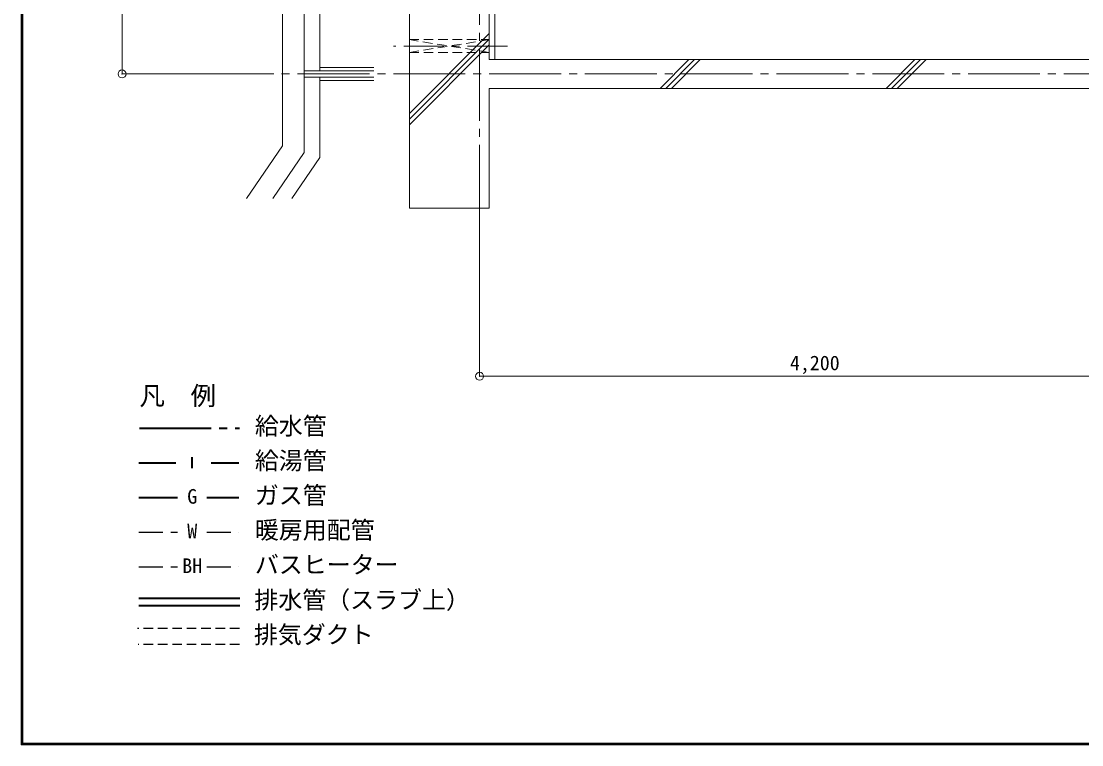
# Model space of a CAD drawing. Units: millimetres at full size, sheet at 1:50; details may follow other scales. Extents: x -9674 to 9699, y -6794 to 6791.
# Drawn here: x -9674 to -3031, y -6794 to -2262 of the extents above; entities that cross this region are included whole.
import ezdxf
from ezdxf.enums import TextEntityAlignment as Align

# ---------------------------------------------------------------- set-up
doc = ezdxf.new("R2010")
doc.units = ezdxf.units.MM
doc.header["$LTSCALE"] = 50
doc.header["$PDMODE"] = 32
doc.header["$PDSIZE"] = 50
for name, pattern in [('CHAIN1', [8, 5, -1, 1, -1]), ('CHAIN2', [12, 9, -1, 1, -1]), ('DASHED1', [1.8, 1.2, -0.6]), ('DASHED3', [4, 3, -1])]:
    doc.linetypes.add(name, pattern=pattern)
for name, color, linetype, lineweight in [('0-0_図面枠', 7, 'Continuous', 9), ('1-0_芯', 134, 'CHAIN2', 9), ('1-1_躯体', 134, 'Continuous', 9), ('1-6_ﾊﾞﾙｺﾆｰ・階段', 134, 'Continuous', 9), ('1-7_その他', 134, 'DASHED1', 9), ('1-8_ハッチ', 134, 'Continuous', 9), ('1-B_寸法', 134, 'Continuous', 9), ('2-0_芯', 3, 'Continuous', 35), ('2-2', 5, 'DASHED3', 25), ('2-9_金物', 1, 'CHAIN2', 35), ('2-A_文字', 6, 'Continuous', 35), ('2-C', 2, 'DASHED1', 25)]:
    doc.layers.add(name, color=color, linetype=linetype, lineweight=lineweight)
doc.layers.add('2-F_補助線', color=7, linetype='Continuous')
doc.styles.add('ＭＳ ゴシック', font='')
doc.styles.get('ＭＳ ゴシック').set_extended_font_data('MS Gothic')

msp = doc.modelspace()

# ---------------------------------------------------------------- linework, layer by layer
at = {"layer": '0-0_図面枠'}
for p, q in [((-9673.92, 6791.43), (-9673.92, -6793.93)), ((-9672.16, 6789.66), (-9672.16, -6792.16)), ((-9670.4, 6787.9), (-9670.4, -6790.4)), ((-9668.64, -6788.64), (-9668.64, 6786.14)), ((-9666.87, 6784.38), (-9666.87, -6786.88)), ((-9665.11, 6782.61), (-9665.11, -6785.11)), ((-9663.35, 6780.85), (-9663.35, -6783.35)), ((-9673.92, -6793.93), (9698.92, -6793.93)), ((-9672.16, -6792.16), (9697.16, -6792.16)), ((-9670.4, -6790.4), (9695.4, -6790.4)), ((9693.64, -6788.64), (-9668.64, -6788.64)), ((-9666.87, -6786.88), (9691.87, -6786.88)), ((-9665.11, -6785.11), (9690.11, -6785.11)), ((-9663.35, -6783.35), (9688.35, -6783.35))]:
    msp.add_line(p, q, dxfattribs=at)
at = {"layer": '1-0_芯'}
for p, q in [((-6802.5, -3485.53), (-6802.5, 4587.68)), ((-8542.5, -2592.32), (8067.5, -2592.32))]:
    msp.add_line(p, q, dxfattribs=at)
at = {"layer": '1-1_躯体'}
for p, q in [((-7242.5, -3432.32), (-7242.5, -1717.32)), ((-6742.5, -2502.32), (-6742.5, -1752.32)), ((-6742.5, -3432.32), (-6742.5, -2682.32)), ((-6742.5, -2682.32), (5857.5, -2682.32)), ((-7242.5, -3432.32), (-6742.5, -3432.32))]:
    msp.add_line(p, q, dxfattribs=at)
msp.add_lwpolyline([(-6742.5, -2502.32), (5857.5, -2502.32), (5857.5, -1752.29)], dxfattribs=at)
at = {"layer": '1-6_ﾊﾞﾙｺﾆｰ・階段'}
for p, q in [((-7902.5, -2100.88), (-7902.5, -3083.75)), ((-7802.5, -2572.32), (-7802.5, -2070.18)), ((-8037.5, -2142.32), (-8037.5, -3042.32)), ((-7464.41, -2572.32), (-7902.5, -2572.32)), ((-7464.41, -2552.32), (-7802.5, -2552.32)), ((-7464.41, -2612.32), (-7902.5, -2612.32)), ((-7802.5, -3114.45), (-7802.5, -2612.32)), ((-7464.41, -2632.32), (-7802.5, -2632.32)), ((-8261.83, -3373.3), (-8037.5, -3042.32)), ((-8098.75, -3373.3), (-7902.5, -3083.75)), ((-7977.94, -3373.3), (-7802.5, -3114.45))]:
    msp.add_line(p, q, dxfattribs=at)
at = {"layer": '1-7_その他'}
for p, q in [((-7242.5, -2377.32), (-6742.5, -2377.32)), ((-7242.5, -2457.32), (-6742.5, -2377.32)), ((-6742.5, -2457.32), (-7242.5, -2377.32)), ((-7242.5, -2457.32), (-6742.5, -2457.32))]:
    msp.add_line(p, q, dxfattribs=at)
at = {"layer": '1-7_その他', "linetype": 'CHAIN1'}
msp.add_line((-6627.5, -2417.32), (-7342.5, -2417.32), dxfattribs=at)
at = {"layer": '1-8_ハッチ'}
for p, q in [((-6707.5, -2502.32), (-6707.5, -1742.32)), ((-7242.5, -2839.5), (-6742.5, -2339.5)), ((-7242.5, -2874.86), (-6742.5, -2374.86)), ((-7242.5, -2910.21), (-6742.5, -2410.21)), ((-5671.1, -2682.32), (-5491.1, -2502.32)), ((-5635.74, -2682.32), (-5455.74, -2502.32)), ((-5600.39, -2682.32), (-5420.39, -2502.32)), ((-4256.88, -2682.32), (-4076.88, -2502.32)), ((-4221.53, -2682.32), (-4041.53, -2502.32)), ((-4186.17, -2682.32), (-4006.17, -2502.32))]:
    msp.add_line(p, q, dxfattribs=at)
at = {"layer": '1-B_寸法'}
for p, q in [((-9042.5, -2592.32), (-9042.5, 207.68)), ((-9042.5, -2592.32), (-8542.5, -2592.32)), ((-6802.5, -4485.53), (-6802.5, -3485.53)), ((-6802.5, -4485.53), (-2602.5, -4485.53))]:
    msp.add_line(p, q, dxfattribs=at)
for p in [(-9042.5, -2592.32), (-6802.5, -4485.53)]:
    msp.add_point(p, dxfattribs=at)
at = {"layer": '2-0_芯'}
for p, q in [((-8938.03, -5876.3), (-8303.88, -5876.3)), ((-8938.03, -5922.12), (-8303.88, -5922.12))]:
    msp.add_line(p, q, dxfattribs=at)
at = {"layer": '2-2', "color": 4, "linetype": 'Continuous', "lineweight": 35}
for p, q in [((-8936.39, -5244.2), (-8694.52, -5244.2)), ((-8510.6, -5244.2), (-8310.08, -5244.2))]:
    msp.add_line(p, q, dxfattribs=at)
at = {"layer": '2-2'}
for p, q in [((-8936.39, -5461.4), (-8694.52, -5461.4)), ((-8510.6, -5461.4), (-8310.08, -5461.4)), ((-8936.39, -5678.61), (-8694.52, -5678.61)), ((-8510.6, -5678.61), (-8310.08, -5678.61))]:
    msp.add_line(p, q, dxfattribs=at)
at = {"layer": '2-9_金物'}
msp.add_line((-8933.22, -4809.79), (-8307.58, -4809.79), dxfattribs=at)
at = {"layer": '2-A_文字'}
for p, q in [((-8936.39, -5026.99), (-8705.48, -5026.99)), ((-8603.97, -5061.41), (-8603.97, -4992.58)), ((-8483.97, -5026.99), (-8310.08, -5026.99))]:
    msp.add_line(p, q, dxfattribs=at)
at = {"layer": '2-C'}
for p, q in [((-8307.14, -6066.41), (-8944.46, -6066.41)), ((-8307.14, -6166.41), (-8942.19, -6166.41))]:
    msp.add_line(p, q, dxfattribs=at)

# ---------------------------------------------------------------- texts
at = {"layer": '1-B_寸法', "style": 'ＭＳ ゴシック'}
msp.add_text('4,200', height=91.64, dxfattribs=at).set_placement((-4858.75, -4475.53), align=Align.BOTTOM_LEFT)
at = {"layer": '2-2', "color": 7, "style": 'ＭＳ ゴシック'}
for s, p in [('G', (-8633.81, -5311.22)), ('W', (-8633.81, -5528.43)), ('BH', (-8665.06, -5745.63))]:
    msp.add_text(s, height=91.64, dxfattribs=at).set_placement(p, align=Align.BOTTOM_LEFT)
at = {"layer": '2-F_補助線', "style": 'ＭＳ ゴシック'}
for s, height, p in [('凡\u3000例', 117.3, (-8933.22, -4701.51)), ('給水管', 110, (-8210.36, -4884.79)), ('給湯管', 110, (-8210.36, -5101.99)), ('ガス管', 110, (-8210.36, -5319.2)), ('暖房用配管', 110, (-8210.36, -5536.4)), ('バスヒーター', 110, (-8210.36, -5753.61)), ('排水管（スラブ上）', 110, (-8213.53, -5974.21)), ('排気ダクト', 110, (-8216.69, -6191.41))]:
    msp.add_text(s, height=height, dxfattribs=at).set_placement(p, align=Align.BOTTOM_LEFT)

doc.saveas('drawing.dxf')
